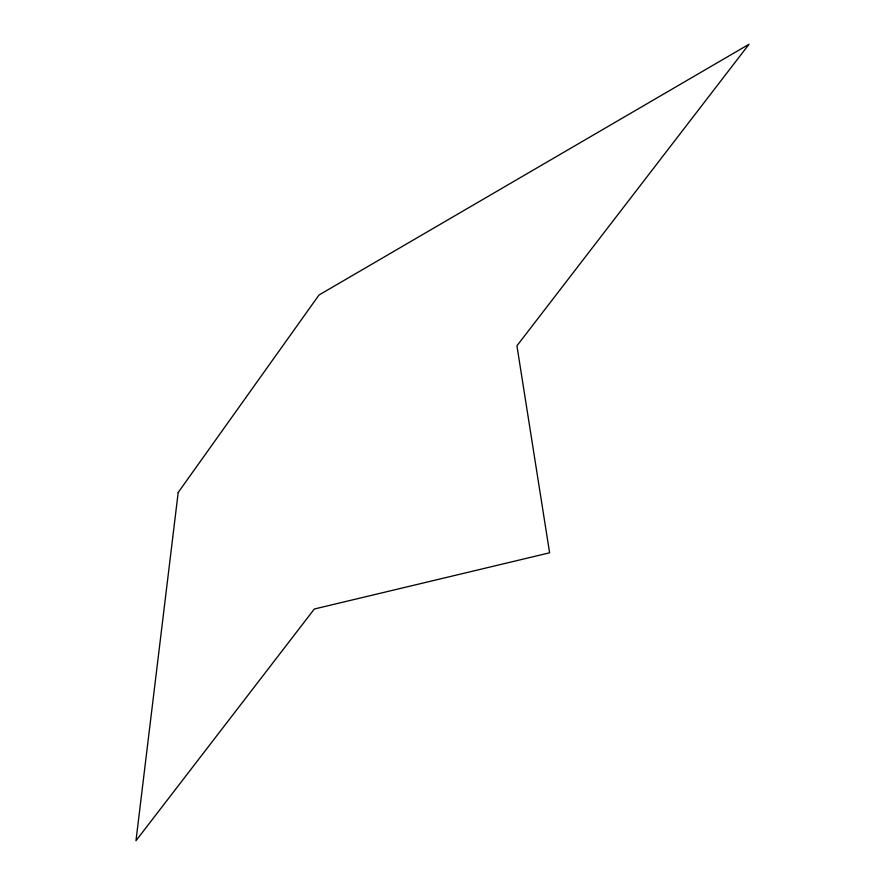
<?xml version="1.0" encoding="UTF-8"?>
<svg xmlns="http://www.w3.org/2000/svg" width="885" height="885" viewBox="0 0 885 885"><rect width="100%" height="100%" fill="white"/><g stroke="black" fill="none" stroke-linecap="round" stroke-linejoin="round"><path stroke-width="1.33" d="M178.195 492.469L135.969 840.75L314.33 609.013L549.607 552.804L516.928 345.803L749.031 44.25L319.009 295.004L178.195 492.469"/></g></svg>
